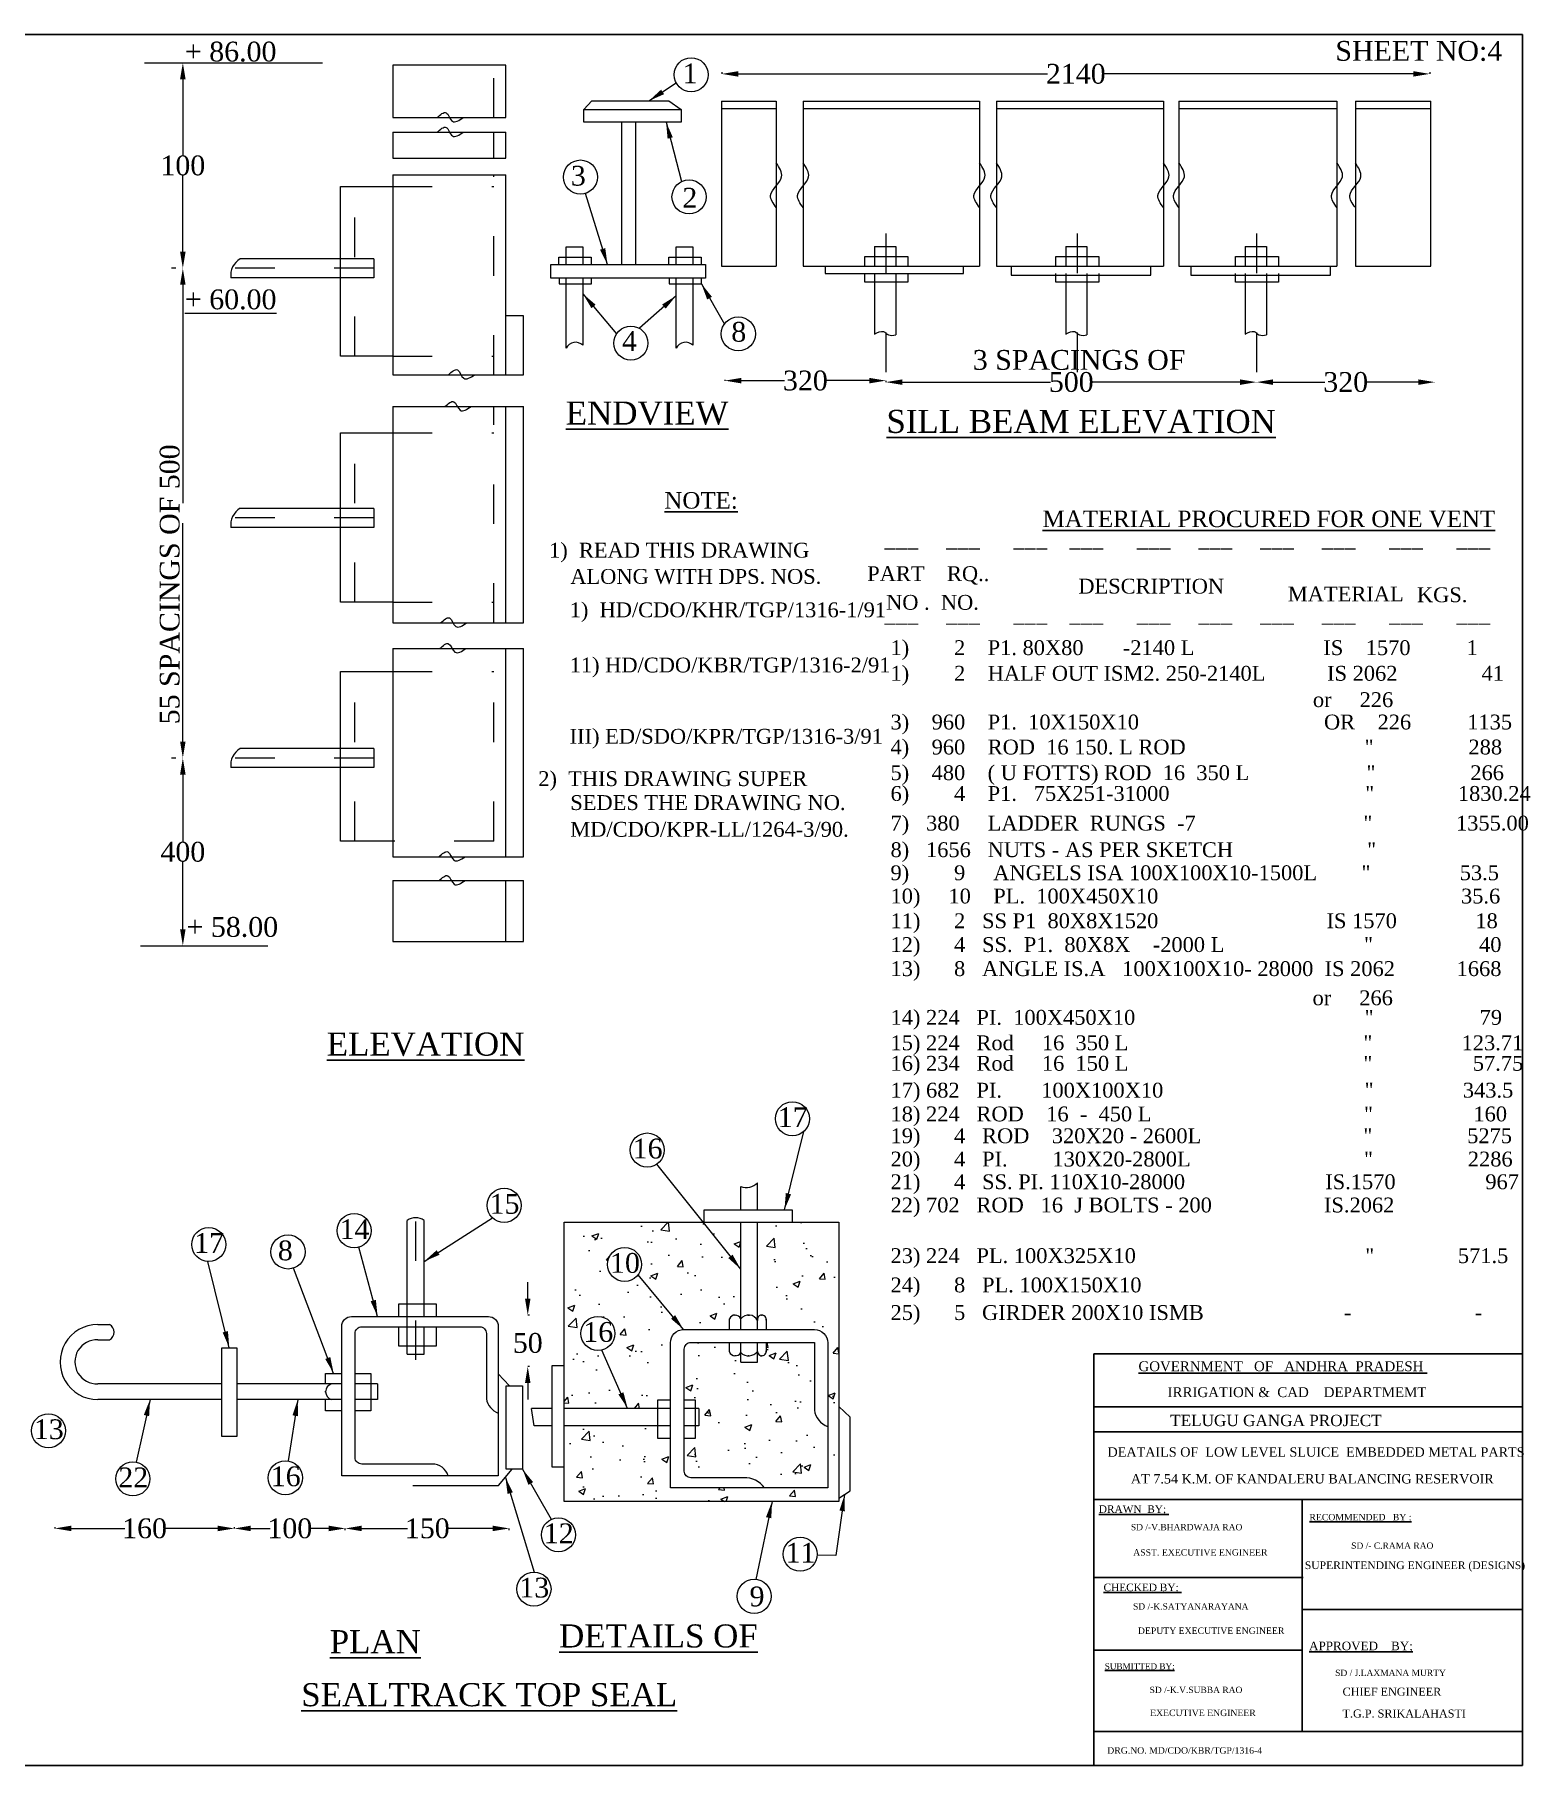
# Model space of a CAD drawing. Header units: millimetres. Extents: x 133 to 7160, y 85 to 5332.
# Drawn here: x 2626 to 7160, y 85 to 5332 of the extents above; entities that cross this region are included whole.
import ezdxf

# ---------------------------------------------------------------- set-up
doc = ezdxf.new("R2010")
doc.units = ezdxf.units.MM
doc.header["$MEASUREMENT"] = 0
doc.linetypes.add('ACAD_ISO03W100', pattern=[30, 12, -18])
for name, color, linetype in [('DIM', 5, 'Continuous'), ('DO LINE', 3, 'Continuous'), ('DWG.LINE', 10, 'Continuous'), ('HATCH', 2, 'Continuous'), ('TEXT', 7, 'Continuous')]:
    doc.layers.add(name, color=color, linetype=linetype)
doc.layers.add('TITLE', color=7, linetype='Continuous', lineweight=30)
doc.styles.get("Standard").update_dxf_attribs({"font": 'times.ttf', "height": 60})
doc.dimstyles.get("Standard").update_dxf_attribs({"dimtxt": 60, "dimasz": 50, "dimexe": 0.18, "dimexo": 0.0625, "dimgap": 0.09, "dimtad": 0, "dimtih": 1, "dimtoh": 1, "dimdec": 0, "dimzin": 0, "dimdsep": 46, "dimtxsty": 'Standard', "dimcen": 300, "dimclrd": 5, "dimclre": 5, "dimclrt": 4, "dimadec": 0, "dimazin": 0, "dimtfac": 1, "dimtdec": 0, "dimtofl": 0, "dimtmove": 0, "dimatfit": 3, "dimfxl": 0, "dimtolj": 1, "dimtzin": 0, "dimarcsym": 0})

# ---------------------------------------------------------------- blocks, each defined once
blk = doc.blocks.new('*D13')
at = {"layer": 'Defpoints', "color": 0, "ltscale": 0.2}
for p in [(2687.2, 807.5), (3231.3, 807.5), (3231.3, 803.5)]:
    blk.add_point(p, dxfattribs=at)
at = {"layer": 'DIM', "color": 5, "lineweight": -2, "ltscale": 0.2}
for p, q in [((2687.2, 807.5), (2687.2, 803.4)), ((2737.2, 803.5), (2899.5, 803.5)), ((3181.3, 803.5), (3019, 803.5)), ((3231.3, 807.5), (3231.3, 803.4))]:
    blk.add_line(p, q, dxfattribs=at)
at = {"layer": 'DIM', "color": 5, "ltscale": 0.2}
for points in [[(2737.2, 811.9), (2737.2, 795.2), (2687.2, 803.5)], [(3181.3, 811.9), (3181.3, 795.2), (3231.3, 803.5)]]:
    blk.add_solid(points, dxfattribs=at)
at = {"layer": 'DIM', "color": 4, "ltscale": 0.2, "insert": (2959.3, 803.5), "char_height": 60, "attachment_point": 5}
blk.add_mtext('\\A1;160', dxfattribs=at)
blk = doc.blocks.new('*D14')
at = {"layer": 'Defpoints', "color": 0, "ltscale": 0.2}
for p in [(3231.3, 807.5), (3567.8, 803.5), (3567.8, 775.9)]:
    blk.add_point(p, dxfattribs=at)
at = {"layer": 'DIM', "color": 5, "lineweight": -2, "ltscale": 0.2}
for p, q in [((3231.3, 807.5), (3231.3, 803.4)), ((3281.3, 803.5), (3339.8, 803.5)), ((3517.8, 803.5), (3459.3, 803.5)), ((3567.8, 798.5), (3567.8, 803.7))]:
    blk.add_line(p, q, dxfattribs=at)
at = {"layer": 'DIM', "color": 5, "ltscale": 0.2}
for points in [[(3281.3, 811.9), (3281.3, 795.2), (3231.3, 803.5)], [(3517.8, 811.9), (3517.8, 795.2), (3567.8, 803.5)]]:
    blk.add_solid(points, dxfattribs=at)
at = {"layer": 'DIM', "color": 4, "ltscale": 0.2, "insert": (3399.6, 803.5), "char_height": 60, "attachment_point": 5}
blk.add_mtext('\\A1;100', dxfattribs=at)
blk = doc.blocks.new('*D15')
at = {"layer": 'Defpoints', "color": 0, "ltscale": 0.2}
for p in [(4064.7, 803.5), (3567.8, 775.9), (4064.7, 784.1)]:
    blk.add_point(p, dxfattribs=at)
at = {"layer": 'DIM', "color": 5, "lineweight": -2, "ltscale": 0.2}
for p, q in [((3567.8, 798.5), (3567.8, 803.7)), ((3617.8, 803.5), (3756.5, 803.5)), ((4014.7, 803.5), (3876, 803.5)), ((4064.7, 798.5), (4064.7, 803.7))]:
    blk.add_line(p, q, dxfattribs=at)
at = {"layer": 'DIM', "color": 5, "ltscale": 0.2}
for points in [[(3617.8, 811.9), (3617.8, 795.2), (3567.8, 803.5)], [(4014.7, 811.9), (4014.7, 795.2), (4064.7, 803.5)]]:
    blk.add_solid(points, dxfattribs=at)
at = {"layer": 'DIM', "color": 4, "ltscale": 0.2, "insert": (3816.3, 803.5), "char_height": 60, "attachment_point": 5}
blk.add_mtext('\\A1;150', dxfattribs=at)
blk = doc.blocks.new('*D16')
at = {"layer": 'Defpoints', "color": 0, "ltscale": 0.2}
for p in [(4120.9, 1450.3), (4127.9, 1450.3), (4127.9, 1294.5)]:
    blk.add_point(p, dxfattribs=at)
at = {"layer": 'DIM', "color": 5, "lineweight": -2, "ltscale": 0.2}
for p, q in [((4120.9, 1500.3), (4120.9, 1550.3)), ((4125.9, 1450.3), (4120.8, 1450.3)), ((4125.9, 1294.5), (4120.8, 1294.5)), ((4120.9, 1244.5), (4120.9, 1194.5))]:
    blk.add_line(p, q, dxfattribs=at)
at = {"layer": 'DIM', "color": 5, "ltscale": 0.2}
for points in [[(4112.6, 1500.3), (4129.3, 1500.3), (4120.9, 1450.3)], [(4112.6, 1244.5), (4129.3, 1244.5), (4120.9, 1294.5)]]:
    blk.add_solid(points, dxfattribs=at)
at = {"layer": 'DIM', "color": 4, "ltscale": 0.2, "insert": (4120.9, 1365.5), "char_height": 60, "attachment_point": 5}
blk.add_mtext('\\A1;50', dxfattribs=at)
blk = doc.blocks.new('*D17')
at = {"layer": 'Defpoints', "color": 0, "ltscale": 0.2}
for p in [(3075.3, 3138.9), (3075.3, 3138.9), (3075.1, 2569.9)]:
    blk.add_point(p, dxfattribs=at)
at = {"layer": 'DIM', "color": 5, "lineweight": -2, "ltscale": 0.2}
for p, q in [((3075.3, 3138.9), (3075.1, 3138.9)), ((3075.3, 3088.9), (3075.3, 2885)), ((3075.3, 2619.9), (3075.3, 2823.8)), ((3075.2, 2569.9), (3075.4, 2569.9))]:
    blk.add_line(p, q, dxfattribs=at)
at = {"layer": 'DIM', "color": 5, "ltscale": 0.2}
for points in [[(3066.9, 3088.9), (3083.6, 3088.9), (3075.3, 3138.9)], [(3066.9, 2619.9), (3083.6, 2619.9), (3075.3, 2569.9)]]:
    blk.add_solid(points, dxfattribs=at)
at = {"layer": 'DIM', "color": 4, "ltscale": 0.2, "insert": (3075.3, 2854.4), "char_height": 60, "attachment_point": 5}
blk.add_mtext('\\A1;400', dxfattribs=at)
blk = doc.blocks.new('*D18')
at = {"layer": 'Defpoints', "color": 0, "ltscale": 0.2}
for p in [(3062.2, 5246.6), (3075.3, 5246.6), (3075.3, 4623.6)]:
    blk.add_point(p, dxfattribs=at)
at = {"layer": 'DIM', "color": 5, "lineweight": -2, "ltscale": 0.2}
for p, q in [((3070.3, 5246.6), (3075.4, 5246.6)), ((3075.3, 5196.6), (3075.3, 4965.7)), ((3075.3, 4673.6), (3075.3, 4904.5)), ((3075.3, 4623.6), (3075.1, 4623.6))]:
    blk.add_line(p, q, dxfattribs=at)
at = {"layer": 'DIM', "color": 5, "ltscale": 0.2}
for points in [[(3066.9, 5196.6), (3083.6, 5196.6), (3075.3, 5246.6)], [(3066.9, 4673.6), (3083.6, 4673.6), (3075.3, 4623.6)]]:
    blk.add_solid(points, dxfattribs=at)
at = {"layer": 'DIM', "color": 4, "ltscale": 0.2, "insert": (3075.3, 4935.1), "char_height": 60, "attachment_point": 5}
blk.add_mtext('\\A1;100', dxfattribs=at)
blk = doc.blocks.new('*D19')
at = {"layer": 'Defpoints', "color": 0, "ltscale": 0.2}
for p in [(4709.3, 5225.8), (6855.3, 5225.8), (6855.3, 5213)]:
    blk.add_point(p, dxfattribs=at)
at = {"layer": 'DIM', "color": 5, "lineweight": -2, "ltscale": 0.2}
for p, q in [((4709.3, 5218), (4709.3, 5212.8)), ((4759.3, 5213), (5696.2, 5213)), ((6805.3, 5213), (5868.5, 5213)), ((6855.3, 5218), (6855.3, 5212.8))]:
    blk.add_line(p, q, dxfattribs=at)
at = {"layer": 'DIM', "color": 5, "ltscale": 0.2}
for points in [[(4759.3, 5221.3), (4759.3, 5204.7), (4709.3, 5213)], [(6805.3, 5221.3), (6805.3, 5204.7), (6855.3, 5213)]]:
    blk.add_solid(points, dxfattribs=at)
at = {"layer": 'DIM', "color": 4, "ltscale": 0.2, "insert": (5782.3, 5213), "char_height": 60, "attachment_point": 5}
blk.add_mtext('\\A1;2140', dxfattribs=at)
blk = doc.blocks.new('*D20')
at = {"layer": 'Defpoints', "color": 0, "ltscale": 0.2}
for p in [(4718.2, 4285.8), (5206.8, 4283.1), (5206.8, 4283.1)]:
    blk.add_point(p, dxfattribs=at)
at = {"layer": 'DIM', "color": 5, "lineweight": -2, "ltscale": 0.2}
for p, q in [((4718.2, 4285.7), (4718.2, 4282.9)), ((4768.2, 4283.1), (4899.3, 4283.1)), ((5156.8, 4283.1), (5025.7, 4283.1)), ((5206.8, 4283.1), (5206.8, 4283.3))]:
    blk.add_line(p, q, dxfattribs=at)
at = {"layer": 'DIM', "color": 5, "ltscale": 0.2}
for points in [[(4768.2, 4291.4), (4768.2, 4274.8), (4718.2, 4283.1)], [(5156.8, 4291.4), (5156.8, 4274.8), (5206.8, 4283.1)]]:
    blk.add_solid(points, dxfattribs=at)
at = {"layer": 'DIM', "color": 4, "ltscale": 0.2, "insert": (4962.5, 4283.1), "char_height": 60, "attachment_point": 5}
blk.add_mtext('\\A1;320', dxfattribs=at)
blk = doc.blocks.new('*D21')
at = {"layer": 'Defpoints', "color": 0, "ltscale": 0.2}
for p in [(5206.8, 4283.1), (6330.5, 4278.6), (6330.5, 4278.6)]:
    blk.add_point(p, dxfattribs=at)
at = {"layer": 'DIM', "color": 5, "lineweight": -2, "ltscale": 0.2}
for p, q in [((5206.8, 4283), (5206.8, 4278.4)), ((5256.8, 4278.6), (5705.8, 4278.6)), ((6280.5, 4278.6), (5831.5, 4278.6)), ((6330.5, 4278.6), (6330.5, 4278.7))]:
    blk.add_line(p, q, dxfattribs=at)
at = {"layer": 'DIM', "color": 5, "ltscale": 0.2}
for points in [[(5256.8, 4286.9), (5256.8, 4270.2), (5206.8, 4278.6)], [(6280.5, 4286.9), (6280.5, 4270.2), (6330.5, 4278.6)]]:
    blk.add_solid(points, dxfattribs=at)
at = {"layer": 'DIM', "color": 4, "ltscale": 0.2, "insert": (5768.6, 4278.6), "char_height": 60, "attachment_point": 5}
blk.add_mtext('\\A1;500', dxfattribs=at)
blk = doc.blocks.new('*D22')
at = {"layer": 'Defpoints', "color": 0, "ltscale": 0.2}
for p in [(6330.5, 4278.6), (6870.8, 4278.6), (6870.8, 4278.6)]:
    blk.add_point(p, dxfattribs=at)
at = {"layer": 'DIM', "color": 5, "lineweight": -2, "ltscale": 0.2}
for p, q in [((6330.5, 4278.6), (6330.5, 4278.8)), ((6380.5, 4278.6), (6537.4, 4278.6)), ((6820.8, 4278.6), (6663.8, 4278.6)), ((6870.8, 4278.6), (6870.8, 4278.8))]:
    blk.add_line(p, q, dxfattribs=at)
at = {"layer": 'DIM', "color": 5, "ltscale": 0.2}
for points in [[(6380.5, 4286.9), (6380.5, 4270.2), (6330.5, 4278.6)], [(6820.8, 4286.9), (6820.8, 4270.2), (6870.8, 4278.6)]]:
    blk.add_solid(points, dxfattribs=at)
at = {"layer": 'DIM', "color": 4, "ltscale": 0.2, "insert": (6600.6, 4278.6), "char_height": 60, "attachment_point": 5}
blk.add_mtext('\\A1;320', dxfattribs=at)

msp = doc.modelspace()

# ---------------------------------------------------------------- hatches: boundary and pattern name
at = {"layer": 'HATCH', "ltscale": 0.2}
h = msp.add_hatch(dxfattribs=at)
h.set_pattern_fill('AR-CONC', color=256, scale=30, style=0)
h.paths.add_polyline_path([(4990, 1367.2), (4843.5, 1367.2), (4843.5, 1341.5, -1.04136), (4817.5, 1339.4), (4817.5, 1307.1), (4766.7, 1307.1), (4766.7, 1336.5, -0.624422), (4732.3, 1338.8), (4732.3, 1367.2), (4615.3, 1367.2, 0.414214), (4595.3, 1347.2), (4595.3, 1192.9), (4628.2, 1192.9), (4628.2, 1167.3), (4639.1, 1167.3), (4639.1, 1114.9), (4628.2, 1114.9), (4628.2, 1076.3), (4595.3, 1076.3), (4595.3, 977.1, 0.414214), (4615.3, 957.1), (4776, 957.1, -0.247523), (4838.8, 926.6), (5030.4, 926.6), (5030.4, 1112.6, -0.287271), (4990, 1162.1)], flags=17)
h.paths.add_polyline_path([(5064.1, 1732.1), (4817.5, 1732.1), (4817.5, 1440.3, -0.967019), (4843.5, 1434.9), (4843.5, 1406.3), (4990.4, 1406.3, -0.414214), (5030.4, 1366.3), (5030.4, 926.6), (4553.5, 926.6), (4553.5, 1076.3), (4515.4, 1076.3), (4515.4, 1114.9), (4230.9, 1114.9), (4230.9, 885), (5064.1, 885)])
h.paths.add_polyline_path([(4766.7, 1732.1), (4230.9, 1732.1), (4230.9, 1167.3), (4515.4, 1167.3), (4515.4, 1192.9), (4553.5, 1192.9), (4553.5, 1366.3, -0.414214), (4593.5, 1406.3), (4732.3, 1406.3), (4732.3, 1439, -0.66959), (4766.7, 1438.7)], flags=17)
h.paths.add_polyline_path([(4362.8, 1603.8, -1), (4466.2, 1603.8, -1)], flags=16)
h.paths.add_polyline_path([(4385.3, 1394.6, -1), (4281.8, 1394.6, -1)], flags=16)
h.paths.add_polyline_path([(4355.1, 1562.1), (4474.1, 1562.1), (4474.1, 1653.5), (4355.1, 1653.5)], flags=24)
h.paths.add_polyline_path([(4274.1, 1352.9), (4393.1, 1352.9), (4393.1, 1444.3), (4274.1, 1444.3)], flags=24)

# ---------------------------------------------------------------- linework, layer by layer
at = {"layer": 'DIM', "color": 5, "ltscale": 0.2}
for p, q in [((3075.3, 4623.6), (3075.1, 4623.6)), ((3075.3, 4573.6), (3075.3, 3911.8)), ((3075.3, 3188.9), (3075.3, 3850.6)), ((3075.3, 3138.9), (3075.1, 3138.9))]:
    msp.add_line(p, q, dxfattribs=at)
for points in [[(3066.9, 4573.6), (3083.6, 4573.6), (3075.3, 4623.6)], [(3066.9, 3188.9), (3083.6, 3188.9), (3075.3, 3138.9)]]:
    msp.add_solid(points, dxfattribs=at)
at = {"layer": 'DO LINE', "linetype": 'ACAD_ISO03W100', "ltscale": 10}
for points in [[(4017.9, 5080.4), (4017.9, 5239.2)], [(4017.9, 4957.3), (4017.9, 5036)], [(4017.9, 4301), (4017.9, 4907.3)], [(3596.5, 4357.3), (3596.5, 4871.3)], [(3711.6, 4871.3), (4017.9, 4871.3)], [(5206.8, 4729.2), (5206.8, 4226.6)], [(5786.4, 4729.2), (5786.4, 4226.6)], [(6330.5, 4729.2), (6330.5, 4226.6)], [(3654.3, 4623.6), (3041.1, 4623.6)], [(3711.6, 4357.3), (4017.9, 4357.3)], [(4017.9, 3548.7), (4017.9, 4204.3)], [(3596.5, 3611.3), (3596.5, 4125.3)], [(3711.6, 4125.3), (4017.9, 4125.3)], [(3654.3, 3867.2), (3133.1, 3867.2)], [(3711.6, 3611.3), (4017.9, 3611.3)], [(4017.9, 2887), (4017.9, 3470.8)], [(3596.5, 2887), (3596.5, 3401)], [(3711.6, 3401), (4017.9, 3401)], [(3654.3, 3138.9), (3041.1, 3138.9)], [(4017.9, 2887), (3711.6, 2887)], [(3781.6, 1314.3), (3781.6, 1815.6)]]:
    msp.add_lwpolyline(points, dxfattribs=at)
at = {"layer": 'DWG.LINE', "ltscale": 0.2}
for p, q in [((4054, 5080.4), (4054, 5239.2)), ((4708.5, 5130.4), (4708.5, 4630.5)), ((6859.1, 4630.5), (6859.1, 5130.4)), ((4054, 4957.3), (4054, 5036)), ((4054, 4301), (4054, 4907.3)), ((4237.5, 4688.7), (4288, 4688.7)), ((4237.5, 4634.8), (4237.5, 4688.7)), ((4288, 4688.7), (4288, 4634.8)), ((4571, 4688.7), (4621.6, 4688.7)), ((4571, 4634.8), (4571, 4688.7)), ((4621.6, 4688.7), (4621.6, 4634.8)), ((4708.5, 4630.5), (4874.2, 4630.5)), ((4955.7, 4630.5), (5490.6, 4630.5)), ((5541.8, 4630.5), (6048.1, 4630.5)), ((6095.1, 4630.5), (6574.2, 4630.5)), ((6629.9, 4630.5), (6859.1, 4630.5)), ((4237.5, 4381.1), (4237.5, 4593.7)), ((4288, 4593.7), (4288, 4390.4)), ((4571, 4381.1), (4571, 4593.7)), ((4621.6, 4593.7), (4621.6, 4390.4)), ((4107.9, 4301), (4107.9, 4479.3)), ((4054, 3548.7), (4054, 4204.3)), ((4107.9, 3548.7), (4107.9, 4204.3)), ((4054, 2839.7), (4054, 3470.8)), ((4107.9, 2839.7), (4107.9, 3470.8)), ((4054, 2582.7), (4054, 2767.3)), ((4107.9, 2582.7), (4107.9, 2767.3)), ((3711.6, 2582.7), (4107.9, 2582.7)), ((4766.7, 1769.7), (4766.7, 1840)), ((4817.5, 1769.7), (4817.5, 1851.5)), ((3755.2, 1332.1), (3755.2, 1737)), ((3807, 1446), (3807, 1737)), ((4766.7, 1406.3), (4766.7, 1732.1)), ((4817.5, 1406.3), (4817.5, 1732.1)), ((3807, 1332.1), (3807, 1414.9)), ((4766.7, 1307.1), (4766.7, 1367.2)), ((4817.5, 1307.1), (4817.5, 1367.2)), ((3755.2, 1332.1), (3807, 1332.1)), ((4766.7, 1307.1), (4817.5, 1307.1)), ((3193.1, 1241.5), (2817.2, 1241.5)), ((3556.9, 1241.5), (3239.1, 1241.5)), ((3665.3, 1241.5), (3597.7, 1241.5)), ((4194.8, 1167.3), (4132, 1167.3)), ((4553.5, 1167.3), (4230.9, 1167.3)), ((4639.1, 1167.3), (4595.3, 1167.3)), ((4639.1, 1167.3), (4639.1, 1114.9)), ((4194.8, 1114.9), (4140.1, 1114.9)), ((4553.5, 1114.9), (4230.9, 1114.9)), ((4639.1, 1114.9), (4595.3, 1114.9))]:
    msp.add_line(p, q, dxfattribs=at)
for points in [[(2958.9, 5246.6), (3498.9, 5246.6)], [(4054, 5239.2), (3711.6, 5239.2), (3711.6, 5080.4)], [(4291, 5105.4), (4315.1, 5131.1), (4548.6, 5131.1), (4586.4, 5105.4)], [(4708.5, 5130.4), (4874.2, 5130.4)], [(4708.5, 5107.9), (4874.2, 5107.9)], [(4874.2, 5130.4), (4874.2, 4630.5)], [(4955.7, 5130.4), (4955.7, 4630.5)], [(4955.7, 5130.4), (5490.6, 5130.4)], [(4955.7, 5107.9), (5490.6, 5107.9)], [(5490.6, 5130.4), (5490.6, 4630.5)], [(5541.8, 5130.4), (5541.8, 4630.5)], [(5541.8, 5130.4), (6048.1, 5130.4)], [(5541.8, 5107.9), (6048.1, 5107.9)], [(6048.1, 5130.4), (6048.1, 4630.5)], [(6095.1, 5130.4), (6095.1, 4630.5)], [(6095.1, 5130.4), (6574.2, 5130.4)], [(6095.1, 5107.9), (6574.2, 5107.9)], [(6574.2, 5130.4), (6574.2, 4630.5)], [(6629.9, 5130.4), (6629.9, 4630.5)], [(6629.9, 5130.4), (6859.1, 5130.4)], [(6629.9, 5107.9), (6859.1, 5107.9)], [(3711.6, 5080.4), (4054, 5080.4)], [(4406, 4634.8), (4406, 5067)], [(4448.8, 4634.8), (4448.8, 5067)], [(3711.6, 5036), (4054, 5036)], [(3711.6, 5036), (3711.6, 4957.3)], [(3711.6, 4957.3), (4054, 4957.3)], [(3711.6, 4907.3), (4054, 4907.3)], [(3711.6, 4907.3), (3711.6, 4301)], [(3711.6, 4357.3), (3553.5, 4357.3), (3553.5, 4871.3), (3711.6, 4871.3)], [(5172.3, 4690.1), (5236.6, 4690.1), (5236.6, 4630.5)], [(5172.3, 4690.1), (5172.3, 4630.5)], [(5751.9, 4690.1), (5816.2, 4690.1), (5816.2, 4630.5)], [(5751.9, 4690.1), (5751.9, 4630.5)], [(6295.9, 4690.1), (6360.2, 4690.1), (6360.2, 4630.5)], [(6295.9, 4690.1), (6295.9, 4630.5)], [(3654.3, 4652.5), (3654.3, 4594.7), (3220.7, 4594.7)], [(3654.3, 4652.5), (3249.1, 4652.5)], [(4215.5, 4634.8), (4215.5, 4657.1), (4313.3, 4657.1), (4313.3, 4634.8)], [(4549.1, 4634.8), (4549.1, 4657.1), (4646.9, 4657.1), (4646.9, 4634.8)], [(5022.5, 4630.5), (5022.5, 4607.5), (5442, 4607.5), (5442, 4630.5)], [(5142.4, 4630.5), (5142.4, 4659.3), (5272.9, 4659.3), (5272.9, 4630.5)], [(5586.7, 4630.5), (5586.7, 4602.7), (6010.2, 4602.7), (6010.2, 4630.5)], [(5722.1, 4630.5), (5722.1, 4659.3), (5852.5, 4659.3), (5852.5, 4630.5)], [(6130.7, 4630.5), (6130.7, 4602.7), (6554.2, 4602.7), (6554.2, 4630.5)], [(6266.1, 4630.5), (6266.1, 4659.3), (6396.5, 4659.3), (6396.5, 4630.5)], [(4216, 4593.7), (4216, 4576.6), (4313.8, 4576.6), (4313.8, 4593.7)], [(4549.5, 4593.7), (4549.5, 4576.6), (4647.3, 4576.6), (4647.3, 4593.7)], [(5272.9, 4607.5), (5272.9, 4581.3), (5142.4, 4581.3), (5142.4, 4607.5)], [(5172.3, 4607.5), (5172.3, 4423.7)], [(5236.6, 4607.5), (5236.6, 4422.1)], [(5852.5, 4607.5), (5852.5, 4581.3), (5722.1, 4581.3), (5722.1, 4607.5)], [(5751.9, 4607.5), (5751.9, 4423.7)], [(5816.2, 4607.5), (5816.2, 4422.1)], [(6396.5, 4607.5), (6396.5, 4581.3), (6266.1, 4581.3), (6266.1, 4607.5)], [(6295.9, 4607.5), (6295.9, 4423.7)], [(6360.2, 4607.5), (6360.2, 4422.1)], [(4107.9, 4479.3), (4054, 4479.3)], [(3711.6, 4301), (4107.9, 4301)], [(3711.6, 4204.3), (4107.9, 4204.3)], [(3711.6, 4204.3), (3711.6, 3548.7)], [(3711.6, 3611.3), (3553.5, 3611.3), (3553.5, 4125.3), (3711.6, 4125.3)], [(3654.3, 3896), (3654.3, 3838.3), (3220.7, 3838.3)], [(3654.3, 3896), (3249.1, 3896)], [(3711.6, 3548.7), (4107.9, 3548.7)], [(3711.6, 3470.8), (4107.9, 3470.8)], [(3711.6, 3470.8), (3711.6, 2839.7)], [(3711.6, 2887), (3553.5, 2887), (3553.5, 3401), (3711.6, 3401)], [(3654.3, 3167.7), (3654.3, 3110), (3220.7, 3110)], [(3654.3, 3167.7), (3249.1, 3167.7)], [(3711.5, 2839.7), (4107.9, 2839.7)], [(3711.6, 2767.3), (4107.9, 2767.3)], [(3711.6, 2767.3), (3711.6, 2582.7)], [(2946.7, 2569.9), (3332.5, 2569.9)], [(4656, 1732.1), (4656, 1769.7), (4922.1, 1769.7), (4922.1, 1732.1)], [(3730.4, 1446), (3730.4, 1484.8), (3843, 1484.8), (3843, 1446)], [(2817.2, 1421.4), (2853.2, 1421.4)], [(4732.3, 1406.3), (4732.3, 1439)], [(4748.6, 1450.4), (4750.2, 1450.4)], [(4787.9, 1450.4), (4793.4, 1450.4)], [(4829.2, 1450.4), (4831.7, 1450.4)], [(4843.5, 1439.4), (4843.5, 1406.3)], [(2817.2, 1375.4), (2853.2, 1375.4)], [(3843, 1414.9), (3843, 1355.7), (3730.4, 1355.7), (3730.4, 1414.9)], [(4732.3, 1338.8), (4732.3, 1367.2)], [(4843.5, 1367.2), (4843.5, 1338.4)], [(4752, 1327), (4748.2, 1327)], [(4791.2, 1327), (4789.5, 1327)], [(4831.8, 1327), (4829.3, 1327)], [(3508, 1241.5), (3508, 1273.6), (3556.9, 1273.6)], [(3597.7, 1273.6), (3645.7, 1273.6), (3645.7, 1160.1), (3597.7, 1160.1)], [(4065.2, 1236.1), (4031.6, 1272.2)], [(4230.9, 989.1), (4194.8, 989.1), (4194.8, 1297.4), (4230.9, 1297.4)], [(3508, 1216.8), (3508, 1219.2)], [(3665.3, 1241.5), (3665.3, 1194.5), (3597.7, 1194.5)], [(3193.1, 1194.5), (2817.2, 1194.5)], [(3556.9, 1194.5), (3239.1, 1194.5)], [(3556.9, 1160.1), (3508, 1160.1), (3508, 1194.5)], [(4140.1, 1114.9), (4132, 1167.3)], [(4553.5, 1076.3), (4515.4, 1076.3), (4515.4, 1192.9), (4553.5, 1192.9)], [(4595.3, 1192.9), (4628.2, 1192.9), (4628.2, 1076.3), (4595.3, 1076.3)], [(5064.1, 895), (5098.3, 917.1), (5098.3, 1140.4), (5064.1, 1173.5)], [(3772.7, 933.3), (4032.4, 933.3), (4073.9, 983.2)]]:
    msp.add_lwpolyline(points, dxfattribs=at)
for points in [[(4291, 5105.4), (4586.4, 5105.4), (4586.4, 5067), (4291, 5067)], [(4190.4, 4634.8), (4659.8, 4634.8), (4659.8, 4593.7), (4190.4, 4593.7)], [(4230.9, 1732.1), (5064.1, 1732.1), (5064.1, 885), (4230.9, 885)], [(3193.1, 1351.3), (3239.1, 1351.3), (3239.1, 1082.2), (3193.1, 1082.2)], [(4055.2, 1236.1), (4105.1, 1236.1), (4105.1, 983.2), (4055.2, 983.2)]]:
    msp.add_lwpolyline(points, close=True, dxfattribs=at)
for points in [[(3586.9, 1446), (4001.6, 1446, -0.414214), (4031.6, 1416), (4031.6, 963.2), (3556.9, 963.2), (3556.9, 1416, -0.414214)], [(4593.5, 1406.3), (4990.4, 1406.3, -0.414214), (5030.4, 1366.3), (5030.4, 926.6), (4553.5, 926.6), (4553.5, 1366.3, -0.414214)]]:
    msp.add_lwpolyline(points, format="xyb", close=True, dxfattribs=at)
for points in [[(3831.7, 998.6), (3617.7, 998.6, -0.414214), (3597.7, 1018.6), (3597.7, 1394.9, -0.414214), (3617.7, 1414.9), (3975.5, 1414.9, -0.414214), (3995.5, 1394.9), (3995.5, 1196.8)], [(4780.9, 957.1), (4615.3, 957.1, -0.414214), (4595.3, 977.1), (4595.3, 1347.2, -0.414214), (4615.3, 1367.2), (4990, 1367.2), (4990, 1162.1)]]:
    msp.add_lwpolyline(points, format="xyb", dxfattribs=at)
for centre in [(4616.3, 5210.5), (4280.7, 4900.3), (4609.9, 4840.1), (4759.4, 4424.7), (4433.6, 4396.9), (4923.2, 2045.5), (4483.2, 1950.6), (4049.3, 1782.9), (3594.6, 1706.1), (3153.8, 1664.3), (3394.2, 1641.7), (4414.5, 1603.8), (4333.6, 1394.6), (2667.9, 1099.6), (2923.8, 953.7), (3386.1, 957), (4213.9, 784.1), (4946.8, 725.4), (4139.7, 619.6), (4807.3, 597.8)]:
    msp.add_circle(centre, 51.7, dxfattribs=at)
for centre, radius, start, end in [((3278.7, 4602.1), 58.4, 120.4256, 187.261), ((4266, 4368), 31.4, 45.4843, 155.409), ((4599.6, 4368), 31.4, 45.4843, 155.409), ((3278.7, 3845.7), 58.4, 120.4256, 187.261), ((3278.7, 3117.4), 58.4, 120.4256, 187.261), ((4783, 1886.2), 49, 250.5991, 314.906), ((3781.1, 1700.2), 45, 54.8984, 125.1016), ((2816.8, 1307.9), 113.5, 89.7686, 270.2314), ((2841.5, 1398.4), 25.8, 296.8141, 63.1859), ((4749.4, 1431.8), 18.6, 21.9056, 157.129), ((4790.6, 1420.2), 30.2, 27.222, 142.3556), ((4830.4, 1437.2), 13.2, 350.2854, 193.5569), ((4817.5, 1434.1), 1.016845989170083e-12, 345.9638, 40.4078), ((2815, 1308.5), 66.9, 88.0774, 271.9226), ((4750.1, 1346.1), 19.2, 202.1053, 330.0315), ((4790.4, 1361.1), 34.2, 226.1798, 322.6832), ((4830.5, 1339.9), 13, 177.8164, 6.8264), ((3532.5, 1218), 24.5, 105.8873, 254.1127), ((4049.3, 1204.9), 54.4, 188.6548, 251.046), ((5049.8, 1169.6), 60.2, 187.1132, 251.2245), ((3831.5, 948.4), 50.2, 17.0843, 90.2617), ((4778.5, 882.3), 74.9, 36.2816, 91.8919)]:
    msp.add_arc(centre, radius, start, end, dxfattribs=at)
for points in [[(3846.5, 5080.4), (3873.1, 5095.3), (3892.4, 5069.6), (3925.5, 5080.4)], [(3846.5, 5036), (3873.1, 5050.9), (3892.4, 5025.2), (3925.5, 5036)], [(4874.2, 4807.7), (4857.3, 4844.7), (4890.6, 4900.8), (4874.2, 4943.3)], [(4955.7, 4807.7), (4938.9, 4844.7), (4972.2, 4900.8), (4955.7, 4943.3)], [(5490.6, 4807.7), (5473.7, 4844.7), (5507, 4900.8), (5490.6, 4943.3)], [(5541.8, 4807.7), (5524.9, 4844.7), (5558.2, 4900.8), (5541.8, 4943.3)], [(6048.1, 4807.7), (6031.3, 4844.7), (6064.6, 4900.8), (6048.1, 4943.3)], [(6095.1, 4807.7), (6078.3, 4844.7), (6111.6, 4900.8), (6095.1, 4943.3)], [(6574.2, 4807.7), (6557.3, 4844.7), (6590.6, 4900.8), (6574.2, 4943.3)], [(6629.9, 4807.7), (6613, 4844.7), (6646.4, 4900.8), (6629.9, 4943.3)], [(5172.3, 4423.7), (5199.5, 4431.7), (5214.1, 4422.1), (5236.6, 4422.1)], [(5751.9, 4423.7), (5779.1, 4431.7), (5793.7, 4422.1), (5816.2, 4422.1)], [(6295.9, 4423.7), (6323.1, 4431.7), (6337.7, 4422.1), (6360.2, 4422.1)], [(3880.9, 4301), (3907.5, 4315.8), (3926.7, 4290.2), (3959.8, 4301)], [(3869.9, 4204.3), (3896.6, 4219.2), (3915.8, 4193.5), (3948.9, 4204.3)], [(3856.7, 3548.7), (3883.3, 3563.6), (3902.5, 3537.9), (3935.7, 3548.7)], [(3854.3, 3470.8), (3881, 3485.7), (3900.2, 3460), (3933.3, 3470.8)], [(3851.7, 2839.7), (3878.3, 2854.6), (3897.5, 2828.9), (3930.7, 2839.7)], [(3851.9, 2767.3), (3878.5, 2782.2), (3897.7, 2756.5), (3930.8, 2767.3)]]:
    msp.add_spline(points, degree=3, dxfattribs=at)
at = {"layer": 'TITLE', "lineweight": 30}
for p, q in [((5837.2, 1332.4), (7136.3, 1332.4)), ((7136.3, 1332.4), (7136.3, 85.2)), ((5837.2, 1172.5), (7136.3, 1172.5)), ((5837.2, 1096.3), (7136.3, 1096.3)), ((5837.2, 891.7), (7136.3, 891.7)), ((5839.9, 655.2), (6471.7, 655.2)), ((5837.2, 434.2), (6469, 434.2)), ((7136.3, 188.4), (5837.2, 188.4)), ((5837.2, 85.2), (7136.3, 85.2))]:
    msp.add_line(p, q, dxfattribs=at)
at = {"layer": 'TITLE', "ltscale": 0.2}
msp.add_lwpolyline([(132.8, 5332.1), (7136.3, 5332.1), (7136.3, 85.2), (132.8, 85.2)], close=True, dxfattribs=at)
at = {"layer": 'TITLE'}
msp.add_lwpolyline([(5837.2, 85.2), (5837.2, 1332.4)], dxfattribs=at)
at = {"layer": 'TITLE', "lineweight": 30}
for points in [[(6469, 891.7), (6469, 188.4)], [(6469, 557.6), (7136.3, 557.6)]]:
    msp.add_lwpolyline(points, dxfattribs=at)

# ---------------------------------------------------------------- texts
at = {"layer": 'DO LINE', "ltscale": 0.2}
for p in [(5202.9, 3779.9), (5202.9, 3551.9)]:
    msp.add_text('___     ___      ___    ___      ___     ___     ___     ___      ___      ___', height=45, dxfattribs=at).set_placement(p)
at = {"layer": 'TEXT', "ltscale": 0.2}
for s, height, p in [('+ 86.00', 60, (3081.5, 5250.7)), ('SHEET NO:4', 60, (6569.3, 5252.8)), ('1', 60, (4590.4, 5184.6)), ('3', 60, (4251.5, 4874.4)), ('2', 60, (4589.6, 4807.6)), ('%%U+ 60.00', 60, (3081.5, 4499.5)), ('8', 60, (4738, 4401.1)), ('4', 60, (4406.6, 4373.3)), ('3 SPACINGS OF', 60, (5470.1, 4316)), ('1)  READ THIS DRAWING ', 45, (4185.4, 3746.6)), ('ALONG WITH DPS. NOS.', 45, (4249.9, 3667.1)), ('PART    RQ..', 45, (5150.1, 3675.5)), ('DESCRIPTION', 45, (5790, 3637.6)), ('NO .  NO.', 45, (5207.2, 3588.5)), ('MATERIAL ', 45, (6425.2, 3613.8)), ('KGS.', 45, (6816.6, 3611.5)), ('1)  HD/CDO/KHR/TGP/1316-1/91', 45, (4248, 3565.8)), ('1)        2    P1. 80X80       -2140 L                       IS    1570          1', 45, (5220.7, 3451.1)), ('11) HD/CDO/KBR/TGP/1316-2/91', 45, (4248, 3398.5)), ('1)        2    HALF OUT ISM2. 250-2140L           IS 2062               41', 45, (5220.7, 3373.4)), ('or     226', 45, (6501.2, 3293.5)), ('3)    960    P1.  10X150X10                                 OR    226          1135', 45, (5220.7, 3225.7)), ('III) ED/SDO/KPR/TGP/1316-3/91', 45, (4248, 3182.4)), ("4)    960    ROD  16 150. L ROD                                ''                 288", 45, (5220.7, 3149.9)), ('2)  THIS DRAWING SUPER', 45, (4152.8, 3054.1)), ("5)    480    ( U FOTTS) ROD  16  350 L                     ''                 266", 45, (5220.7, 3072)), ("6)        4    P1.   75X251-31000                                   ''               1830.24", 45, (5220.7, 3009.1)), ('SEDES THE DRAWING NO.', 45, (4249.9, 2981.5)), ('MD/CDO/KPR-LL/1264-3/90.', 45, (4249.9, 2900.4)), ("7)   380     LADDER  RUNGS  -7                              ''               1355.00", 45, (5220.7, 2919.2)), ("8)   1656   NUTS - AS PER SKETCH                        ''               ", 45, (5220.7, 2838.6)), ("9)        9     ANGELS ISA 100X100X10-1500L        ''                53.5", 45, (5220.7, 2768.7)), ('10)     10    PL.  100X450X10                                                      35.6', 45, (5220.7, 2698.1)), ('+ 58.00', 60, (3086.5, 2597)), ('11)      2   SS P1  80X8X1520                              IS 1570              18  ', 45, (5220.7, 2623.2)), ("12)      4   SS.  P1.  80X8X    -2000 L                         ''                   40 ", 45, (5220.7, 2551)), ('13)      8   ANGLE IS.A   100X100X10- 28000  IS 2062           1668', 45, (5220.7, 2478.1)), ('or     266', 45, (6500.1, 2389.7)), ("14) 224   PI.  100X450X10                                         ''                   79", 45, (5220.7, 2330.3)), ("15) 224   Rod     16  350 L                                          ''                123.71", 45, (5220.7, 2253.2)), ("16) 234   Rod     16  150 L                                          ''                  57.75", 45, (5220.7, 2191.1)), ("17) 682   PI.       100X100X10                                    ''                343.5", 45, (5220.7, 2109.6)), ('17', 60, (4879, 2020.2)), ("18) 224   ROD    16  -  450 L                                      ''                  160", 45, (5220.7, 2037.6)), ("19)      4   ROD    320X20 - 2600L                             ''                 5275", 45, (5220.7, 1971.4)), ('16', 60, (4439, 1925.2)), ("20)      4   PI.        130X20-2800L                               ''                 2286", 45, (5220.7, 1900.8)), ('21)      4   SS. PI. 110X10-28000                         IS.1570                967', 45, (5220.7, 1832)), ('15', 60, (4005.1, 1757.5)), ('22) 702   ROD   16  J BOLTS - 200                    IS.2062              ', 45, (5220.7, 1761.5)), ('14', 60, (3550.4, 1680.7)), ('17', 60, (3109.6, 1639)), ('8', 60, (3363.2, 1616.3)), ('10', 60, (4370.3, 1578.4)), ("23) 224   PL. 100X325X10                                         ''               571.5", 45, (5220.7, 1608)), ('24)      8   PL. 100X150X10', 45, (5220.7, 1519.2)), ('25)      5   GIRDER 200X10 ISMB                         -                      -', 45, (5220.7, 1435.5)), ('16', 60, (4289.3, 1369.2)), ('13', 60, (2623.6, 1074.3)), ('22', 60, (2879.6, 928.3)), ('16', 60, (3341.9, 931.6)), ('12', 60, (4169.6, 758.8)), ('11', 60, (4902.5, 700)), ('13', 60, (4095.4, 594.2)), ('9', 60, (4793.3, 567.4))]:
    msp.add_text(s, height=height, dxfattribs=at).set_placement(p)
msp.add_text('55 SPACINGS OF 500', height=60, rotation=90, dxfattribs=at).set_placement((3065.2, 3241.3))
at = {"layer": 'TITLE', "ltscale": 0.2}
for s, height, p in [('%%UENDVIEW', 70, (4236.2, 4149.8)), ('%%USILL BEAM ELEVATION', 70, (5208.3, 4124.6)), ('%%UNOTE:', 50, (4535.2, 3895.2)), ('%%UMATERIAL PROCURED FOR ONE VENT', 50, (5681.8, 3839.1)), ('%%UELEVATION', 70, (3511.6, 2236.8)), ('%%UPLAN', 70, (3520.6, 425.2)), ('%%UDETAILS OF', 70, (4216.1, 442.6)), ('%%USEALTRACK TOP SEAL', 70, (3434.3, 264.6))]:
    msp.add_text(s, height=height, dxfattribs=at).set_placement(p)
at = {"layer": 'TITLE', "lineweight": 30}
for s, height, p in [('%%UGOVERNMENT   OF   ANDHRA  PRADESH ', 29.918, (5972.4, 1280.2)), ('IRRIGATION &  CAD    DEPARTMEMT ', 29.918, (6060.7, 1201.7)), ('TELUGU GANGA PROJECT', 34.417, (6068.5, 1113.7)), ('DEATAILS OF  LOW LEVEL SLUICE  EMBEDDED METAL PARTS', 28.405, (5878.5, 1021)), ('AT 7.54 K.M. OF KANDALERU BALANCING RESERVOIR', 28.405, (5949.4, 939.8)), ('%%UDRAWN  BY; ', 22.726, (5852.1, 850.8)), ('%%URECOMMENDED   BY :', 19.503, (6490.6, 827.9)), ('SD /-V.BHARDWAJA RAO', 19.038, (5949.3, 797.9)), ('ASST. EXECUTIVE ENGINEER', 19.53, (5956.3, 721.1)), ('SD /- C.RAMA RAO', 19.038, (6617.2, 741.8)), ('SUPERINTENDING ENGINEER (DESIGNS)', 23.27, (6476.7, 680.3)), ('%%UCHECKED BY: ', 22.726, (5866.4, 613.4)), ('SD /-K.SATYANARAYANA', 19.038, (5955.9, 557.5)), ('DEPUTY EXECUTIVE ENGINEER', 19.53, (5970.6, 483.7)), ('%%UAPPROVED    BY;', 26.222, (6489.5, 434.2)), ('%%USUBMITTED BY;', 18.356, (5870.2, 376.2)), ('SD / J.LAXMANA MURTY', 19.038, (6568.6, 356.2)), ('SD /-K.V.SUBBA RAO', 19.038, (6006.1, 304.6)), ('CHIEF ENGINEER', 24.347, (6591.1, 296.5)), ('EXECUTIVE ENGINEER', 19.53, (6007.7, 234.6)), ('T.G.P. SRIKALAHASTI', 24.347, (6591.1, 230.2)), ('DRG.NO. MD/CDO/KBR/TGP/1316-4', 19.53, (5877.7, 120.7))]:
    msp.add_text(s, height=height, dxfattribs=at).set_placement(p)

# ---------------------------------------------------------------- dimensions: what is measured, and where the dimension line sits
at = {"layer": 'DIM', "ltscale": 0.2}
for p1, p2, distance, text, picture, middle in [((4709.3, 5225.8), (6855.3, 5225.8), -12.8, '2140', '*D19', (5782.3, 5213)), ((2687.2, 807.5), (3231.3, 807.5), -4, '160', '*D13', (2959.3, 803.5))]:
    dim = msp.add_aligned_dim(p1=p1, p2=p2, distance=distance, text=text, dimstyle='Standard', dxfattribs=at)
    dim.commit()
    dim.dimension.update_dxf_attribs({"geometry": picture, "text_midpoint": middle})
for base, p1, p2, angle, text, picture, middle in [((3075.3, 5246.6), (3075.3, 4623.6), (3062.2, 5246.6), 90, '100', '*D18', (3075.3, 4935.1)), ((3567.8, 803.5), (3231.3, 807.5), (3567.8, 775.9), 180, '100', '*D14', (3399.6, 803.5)), ((4064.7, 803.5), (3567.8, 775.9), (4064.7, 784.1), 180, '150', '*D15', (3816.3, 803.5))]:
    dim = msp.add_linear_dim(base=base, p1=p1, p2=p2, angle=angle, text=text, dimstyle='Standard', override={"dimtmove": 1}, dxfattribs=at)
    dim.commit()
    dim.dimension.update_dxf_attribs({"geometry": picture, "text_midpoint": middle})
for base, p1, p2, text, picture, middle in [((5206.8, 4283.1), (4718.2, 4285.8), (5206.8, 4283.1), '320', '*D20', (4962.5, 4283.1)), ((6330.5, 4278.6), (5206.8, 4283.1), (6330.5, 4278.6), '500', '*D21', (5768.6, 4278.6)), ((6870.8, 4278.6), (6330.5, 4278.6), (6870.8, 4278.6), '320', '*D22', (6600.6, 4278.6))]:
    dim = msp.add_linear_dim(base=base, p1=p1, p2=p2, text=text, dimstyle='Standard', dxfattribs=at)
    dim.commit()
    dim.dimension.update_dxf_attribs({"geometry": picture, "text_midpoint": middle})
dim = msp.add_linear_dim(base=(3075.3, 3138.9), p1=(3075.1, 2569.9), p2=(3075.3, 3138.9), angle=90, text='400', dimstyle='Standard', dxfattribs=at)
dim.commit()
dim.dimension.update_dxf_attribs({"geometry": '*D17', "text_midpoint": (3075.3, 2854.4)})
dim = msp.add_linear_dim(base=(4120.9, 1450.3), p1=(4127.9, 1294.5), p2=(4127.9, 1450.3), angle=90, text='50', dimstyle='Standard', dxfattribs=at)
dim.commit()
dim.dimension.update_dxf_attribs({"geometry": '*D16', "text_midpoint": (4120.9, 1365.5), "dimtype": 160})

# ---------------------------------------------------------------- leaders
for points in [[(4487.9, 5131.1), (4571.1, 5185.5)], [(4540.3, 5067), (4586.9, 4886.4)], [(4362.7, 4634.8), (4296.3, 4850.9)], [(4647.3, 4576.6), (4717, 4454.4)], [(4288, 4546.3), (4390.3, 4425.1)], [(4571, 4540.7), (4459.2, 4441.8)], [(4899.2, 1769.7), (4958.1, 2007.3)], [(4766.7, 1589.2), (4511.8, 1907.5)], [(3807, 1613.2), (4014.3, 1744.9)], [(3665.7, 1446), (3608.5, 1656.3)], [(3216.1, 1351.3), (3150.9, 1612.7)], [(3532.5, 1273.6), (3410.3, 1592.6)], [(4593.5, 1406.3), (4455.3, 1572)], [(4423.8, 1167.3), (4345, 1344.1)], [(2975.9, 1194.5), (2933.7, 1004.4)], [(3423.8, 1194.5), (3394.2, 1008.1)], [(4053.1, 958.3), (4140.5, 671.3)], [(4105.1, 983.2), (4192.4, 831.2)], [(5081.2, 906), (5054.7, 721.2), (4998.4, 722)], [(4861.4, 885), (4812.5, 649.2)]]:
    msp.add_leader(points, dimstyle='Standard', override={"dimgap": 0.09, "dimtad": 0}, dxfattribs=at)

doc.saveas('drawing.dxf')
